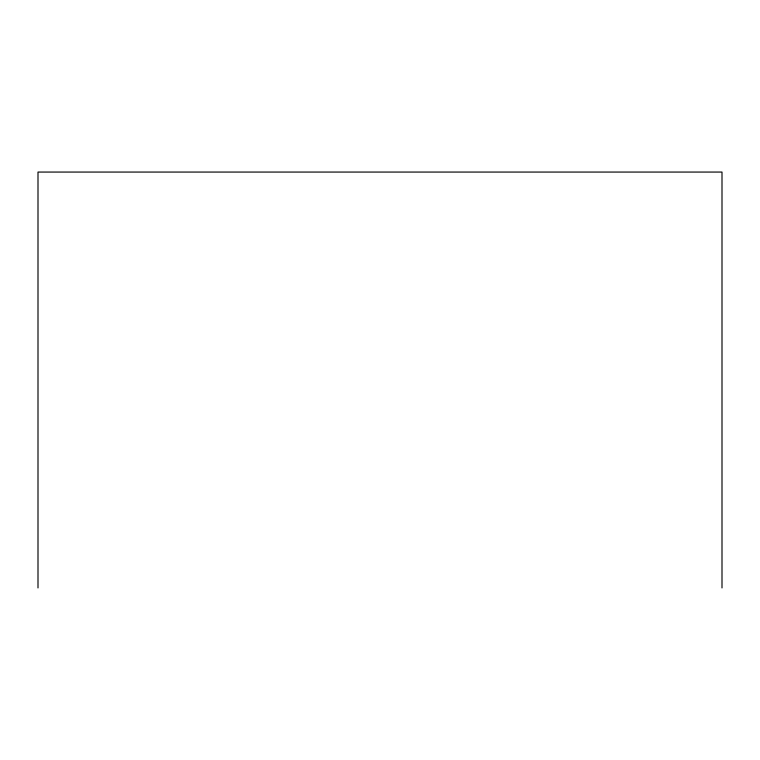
<?xml version="1.0" encoding="UTF-8"?>
<svg xmlns="http://www.w3.org/2000/svg" width="760" height="760" viewBox="0 0 760 760"><rect width="100%" height="100%" fill="white"/><g stroke="black" fill="none" stroke-linecap="round" stroke-linejoin="round"><path stroke-width="1.14" d="M722 587.936L722 172.064L38 172.064L38 587.936"/></g></svg>
